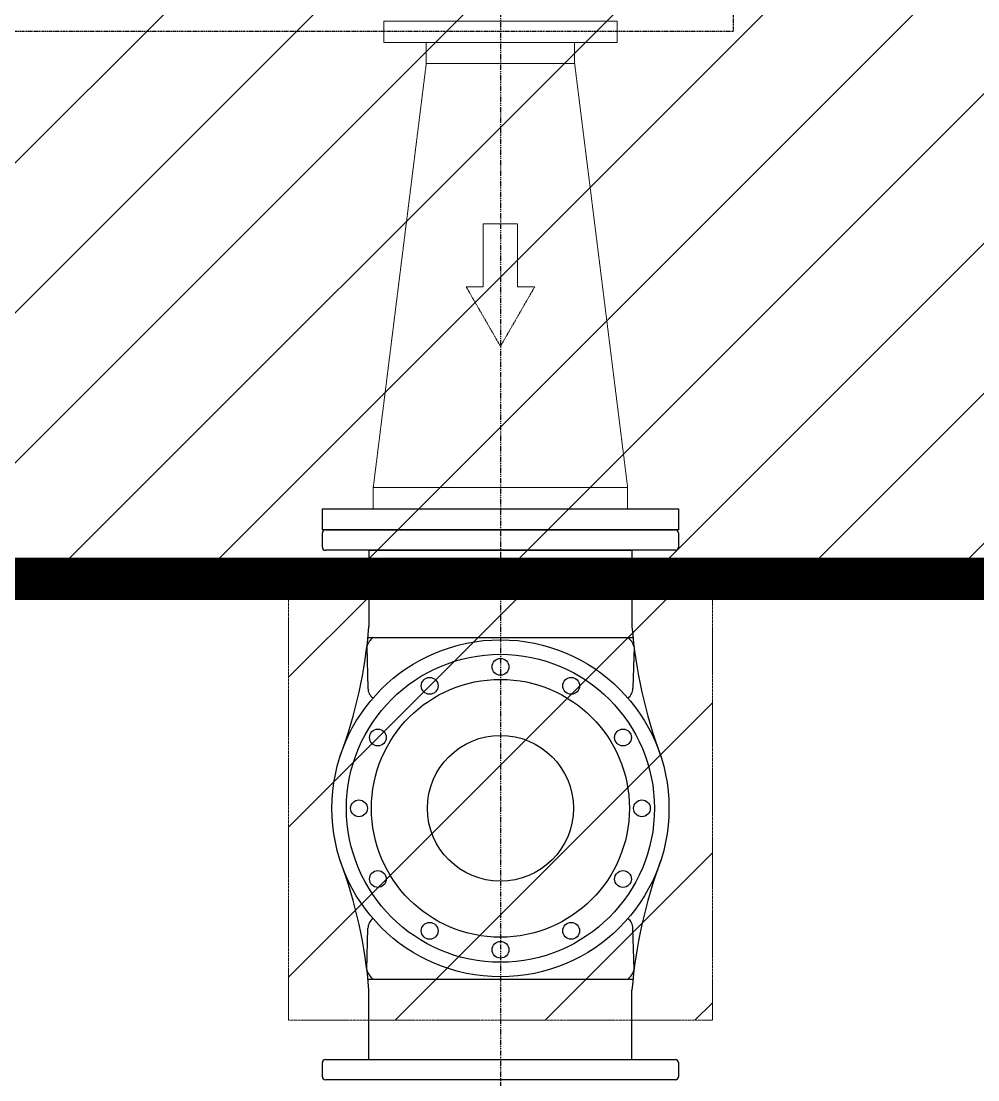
# Model space of a CAD drawing. Header units: inches. Extents: x 0 to 235202, y 0 to 184293.
# Drawn here: x 151621 to 153877, y 128245 to 130742 of the extents above; entities that cross this region are included whole.
import ezdxf
from ezdxf.enums import TextEntityAlignment as Align

# ---------------------------------------------------------------- set-up
doc = ezdxf.new("R2010")
doc.units = ezdxf.units.IN
doc.header["$MEASUREMENT"] = 0
doc.linetypes.add('HIDDEN', pattern=[0.375, 0.25, -0.125])
doc.linetypes.add('PHANTOM2', pattern=[1.25, 0.625, -0.125, 0.125, -0.125, 0.125, -0.125])
for name, color, linetype in [('71-12459_XREF-T-BLK_A1$0$BORDER', 6, 'Continuous'), ('GRID_TXT45', 4, 'Continuous'), ('ID_LEGEND', 3, 'Continuous'), ('M-HVAC-EQPM-NEW', 5, 'Continuous'), ('M-X-BKGD', 8, 'Continuous'), ('PIPE', 3, 'Continuous'), ('text', 3, 'Continuous'), ('WINDOW ELEV', 3, 'Continuous')]:
    doc.layers.add(name, color=color, linetype=linetype)
doc.layers.add('DIM', color=251, linetype='Continuous', lineweight=0)
doc.styles.add('SIMPLEX', font='simplex.shx')

# ---------------------------------------------------------------- blocks, each defined once
blk = doc.blocks.new('FLOOR PLAN REV 2')
at = {"color": 8, "linetype": 'PHANTOM2', "ltscale": 20}
blk.add_line((78276.8, 245640.9), (78276.8, 222708.1), dxfattribs=at)
at = {"color": 8, "lineweight": -3, "ltscale": 5}
for p, q in [((77856.8, 229327.7), (77856.8, 229361.2)), ((77864, 229368.5), (78689.5, 229368.5)), ((78696.8, 229361.2), (78696.8, 229327.7)), ((78689.5, 229320.5), (77864, 229320.5)), ((77856.8, 228078.6), (77856.8, 228112.1)), ((77864, 228119.3), (78689.5, 228119.3)), ((78696.8, 228112.1), (78696.8, 228078.6)), ((78689.5, 228071.3), (77864, 228071.3))]:
    blk.add_line(p, q, dxfattribs=at)
for centre, start, end in [((77864, 229361.2), 90, 180), ((78689.5, 229361.2), 360, 90), ((77864, 229327.7), 180, 270), ((78689.5, 229327.7), 270, 0), ((77864, 228112.1), 90, 180), ((78689.5, 228112.1), 360, 90), ((77864, 228078.6), 180, 270), ((78689.5, 228078.6), 270, 0)]:
    blk.add_arc(centre, 7.24, start, end, dxfattribs=at)
at = {"layer": 'DIM', "color": 8, "linetype": 'HIDDEN', "lineweight": 25, "ltscale": 10}
for p, q in [((78826.8, 230544.7), (78826.8, 231892.2)), ((75826.8, 230544.7), (78826.8, 230544.7))]:
    blk.add_line(p, q, dxfattribs=at)
at = {"layer": 'DIM', "color": 8, "linetype": 'HIDDEN', "ltscale": 5}
for p, q in [((78551.8, 230568.5), (78001.8, 230568.5)), ((78001.8, 230568.5), (78001.8, 230518.5)), ((78551.8, 230518.5), (78551.8, 230568.5)), ((78001.8, 230518.5), (78551.8, 230518.5)), ((78101.8, 230468.5), (78101.8, 230518.5)), ((78101.8, 230518.5), (78451.8, 230518.5)), ((78451.8, 230518.5), (78451.8, 230468.5)), ((77976.8, 229468.5), (78101.8, 230468.5)), ((78451.8, 230468.5), (78101.8, 230468.5)), ((78576.8, 229468.5), (78451.8, 230468.5)), ((78317.3, 230090.6), (78236.3, 230090.6)), ((78236.3, 230090.6), (78236.3, 229942.2)), ((78317.3, 229942.2), (78317.3, 230090.6)), ((78236.3, 229942.2), (78195.8, 229942.2)), ((78195.8, 229942.2), (78276.8, 229801.6)), ((78276.8, 229801.6), (78357.8, 229942.2)), ((78357.8, 229942.2), (78317.3, 229942.2)), ((77976.8, 229418.5), (77976.8, 229468.5)), ((78576.8, 229468.5), (77976.8, 229468.5)), ((78576.8, 229418.5), (78576.8, 229468.5)), ((78696.8, 229418.5), (77856.8, 229418.5)), ((77856.8, 229418.5), (77856.8, 229368.5)), ((78576.8, 229418.5), (77976.8, 229418.5)), ((78696.8, 229368.5), (78696.8, 229418.5)), ((77856.8, 229368.5), (78696.8, 229368.5))]:
    blk.add_line(p, q, dxfattribs=at)
at = {"layer": 'DIM', "color": 8, "linetype": 'HIDDEN', "ltscale": 7}
for p, q in [((78776.8, 229211.8), (77776.8, 229211.8)), ((77776.8, 229211.8), (77776.8, 228211.8)), ((78776.8, 228211.8), (78776.8, 229211.8)), ((77776.8, 228211.8), (78776.8, 228211.8))]:
    blk.add_line(p, q, dxfattribs=at)
at = {"layer": 'DIM', "color": 8, "linetype": 'Continuous'}
for p, q in [((77776.8, 229021), (77967.7, 229211.8)), ((77776.8, 228667.4), (78321.2, 229211.8)), ((77776.8, 228313.8), (78674.8, 229211.8)), ((78028.3, 228211.8), (78776.8, 228960.3)), ((78381.9, 228211.8), (78776.8, 228606.7)), ((78735.4, 228211.8), (78776.8, 228253.2))]:
    blk.add_line(p, q, dxfattribs=at)
at = {"layer": 'ID_LEGEND', "color": 8}
blk.add_circle((78276.8, 228711.8), 172.1, dxfattribs=at)
at = {"layer": 'PIPE', "color": 8}
for p, q in [((77966.7, 229320.5), (77966.7, 229140.6)), ((77966.7, 229320.5), (78586.9, 229320.5)), ((78586.9, 229320.5), (78586.9, 229140.6)), ((77964.3, 229114.9), (78589.3, 229114.9)), ((77961.7, 229092.5), (77964.3, 228994.9)), ((78591.8, 229092.5), (78589.3, 228994.9)), ((77961.7, 228331.2), (77964.3, 228428.7)), ((78591.8, 228331.2), (78589.3, 228428.7)), ((77964.3, 228308.7), (78589.3, 228308.7)), ((77966.7, 228119.3), (77966.7, 228283.1)), ((78586.9, 228119.3), (78586.9, 228283.1)), ((77966.7, 228119.3), (78586.9, 228119.3))]:
    blk.add_line(p, q, dxfattribs=at)
for centre, radius in [((78276.8, 228711.8), 397.5), ((78276.8, 228711.8), 363.2), ((78276.8, 229045.5), 19.8), ((78276.8, 228711.8), 304.2), ((78109.9, 229000.8), 19.8), ((78443.6, 229000.8), 19.8), ((77987.8, 228878.7), 19.8), ((78565.8, 228878.7), 19.8), ((77943.1, 228711.8), 19.8), ((78610.5, 228711.8), 19.8), ((77987.8, 228545), 19.8), ((78565.8, 228545), 19.8), ((78109.9, 228422.9), 19.8), ((78443.6, 228422.9), 19.8), ((78276.8, 228378.2), 19.8)]:
    blk.add_circle(centre, radius, dxfattribs=at)
for centre, radius, start, end in [((76825.8, 229233.8), 1144.7, 339.6588, 355.3314), ((79727.8, 229233.8), 1144.7, 184.6686, 200.3412), ((78002.8, 229081.7), 42.5, 128.4992, 165.2516), ((78550.8, 229081.7), 42.5, 14.7484, 51.5008), ((77990.8, 228994.4), 26.5, 178.8653, 237.0344), ((78562.8, 228994.4), 26.5, 302.9656, 1.1347), ((76825.8, 228189.9), 1144.7, 4.6686, 20.3412), ((79727.8, 228189.9), 1144.7, 159.6588, 175.3314), ((77990.8, 228429.3), 26.5, 122.9656, 181.1347), ((78562.8, 228429.3), 26.5, 358.8653, 57.0344), ((78002.8, 228342), 42.5, 194.7484, 231.5008), ((78550.8, 228342), 42.5, 308.4992, 345.2516)]:
    blk.add_arc(centre, radius, start, end, dxfattribs=at)
at = {"layer": 'text', "color": 8}
for p, q in [((77856.8, 229418.5), (78696.8, 229418.5)), ((77856.8, 229368.5), (77856.8, 229418.5)), ((78696.8, 229418.5), (78696.8, 229368.5)), ((78696.8, 229368.5), (77856.8, 229368.5))]:
    blk.add_line(p, q, dxfattribs=at)
at = {"layer": 'GRID_TXT45', "color": 8, "style": 'SIMPLEX'}
for p in [(53803.1, 233267.6), (53803.1, 227018.5), (53803.1, 220768)]:
    blk.add_attdef('GRD_TXT', text='', height=450, rotation=180, dxfattribs=at).set_placement(p, align=Align.MIDDLE_CENTER)
blk = doc.blocks.new('PLAN REV 1')
at = {"layer": 'WINDOW ELEV', "color": 1}
blk.add_blockref('FLOOR PLAN REV 2', (115854.5, -22751.9), dxfattribs=at)

msp = doc.modelspace()

# ---------------------------------------------------------------- hatches: boundary and pattern name
at = {"layer": 'M-HVAC-EQPM-NEW'}
h = msp.add_hatch(dxfattribs=at)
h.set_pattern_fill('ANSI31', color=8, scale=2000)
h.set_pattern_definition([(45, (-41380.03, -77074.9), (-176.7767, 176.7767), [])])
h.paths.add_polyline_path([(148917.3, 132888.6), (189081.7, 132888.6), (189081.7, 127797), (176827.3, 127797), (176827.3, 129426.6), (148917.3, 129426.6)])

# ---------------------------------------------------------------- linework, layer by layer
at = {"layer": '71-12459_XREF-T-BLK_A1$0$BORDER', "color": 1, "linetype": 'HIDDEN', "ltscale": 30, "const_width": 100, "flags": 128}
msp.add_lwpolyline([(148917.3, 132888.6), (189081.7, 132888.6), (189081.7, 127797), (176827.3, 127797), (176827.3, 129426.6), (148917.3, 129426.6)], close=True, dxfattribs=at)

# ---------------------------------------------------------------- block references
at = {"layer": 'M-X-BKGD', "color": 8}
msp.add_blockref('PLAN REV 1', (-41380, -77074.9), dxfattribs=at)

doc.saveas('drawing.dxf')
